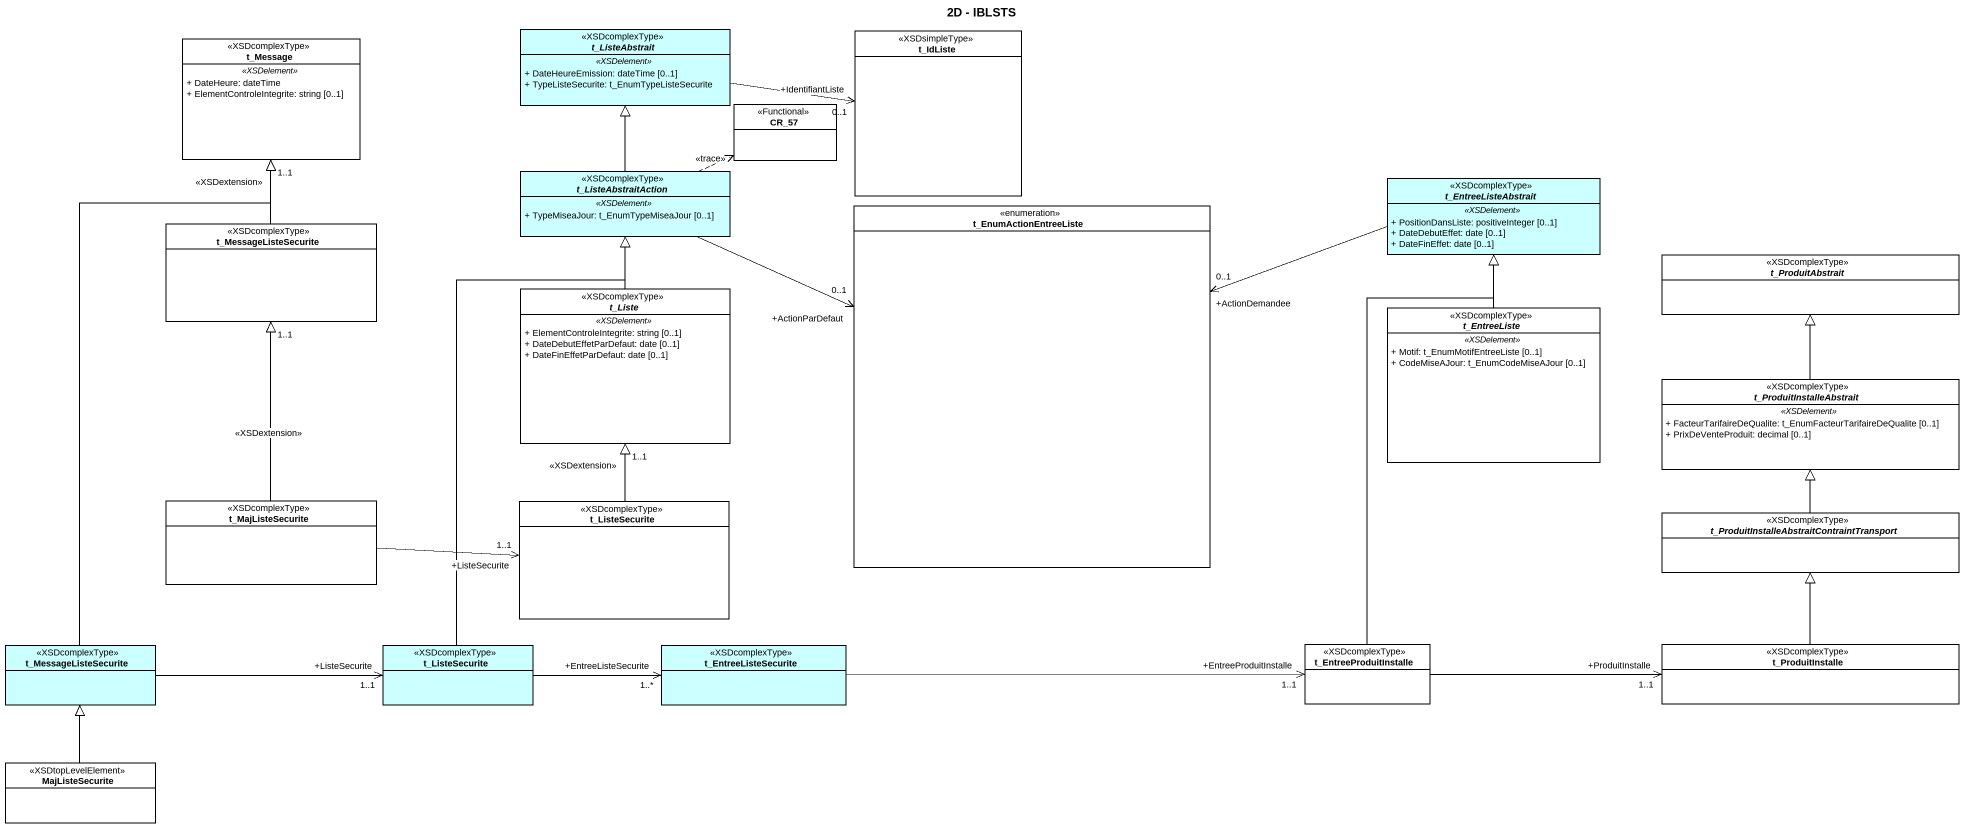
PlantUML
@startuml
title 2D - IBLSTS
hide circle
hide empty members
skinparam classAttributeIconSize 0
class t_Message <<XSDcomplexType>> {
  .. <<XSDelement>> ..
  + DateHeure: dateTime
  + ElementControleIntegrite: string [0..1]
}
abstract class t_ListeAbstrait <<XSDcomplexType>> #CCFFFF {
  .. <<XSDelement>> ..
  + DateHeureEmission: dateTime [0..1]
  + TypeListeSecurite: t_EnumTypeListeSecurite
}
class t_IdListe <<XSDsimpleType>>
class CR_57 <<Functional>>
abstract class t_ListeAbstraitAction <<XSDcomplexType>> #CCFFFF {
  .. <<XSDelement>> ..
  + TypeMiseaJour: t_EnumTypeMiseaJour [0..1]
}
enum t_EnumActionEntreeListe
abstract class t_EntreeListeAbstrait <<XSDcomplexType>> #CCFFFF {
  .. <<XSDelement>> ..
  + PositionDansListe: positiveInteger [0..1]
  + DateDebutEffet: date [0..1]
  + DateFinEffet: date [0..1]
}
class t_MessageListeSecurite <<XSDcomplexType>>
abstract class t_ProduitAbstrait <<XSDcomplexType>>
abstract class t_Liste <<XSDcomplexType>> {
  .. <<XSDelement>> ..
  + ElementControleIntegrite: string [0..1]
  + DateDebutEffetParDefaut: date [0..1]
  + DateFinEffetParDefaut: date [0..1]
}
abstract class t_EntreeListe <<XSDcomplexType>> {
  .. <<XSDelement>> ..
  + Motif: t_EnumMotifEntreeListe [0..1]
  + CodeMiseAJour: t_EnumCodeMiseAJour [0..1]
}
abstract class t_ProduitInstalleAbstrait <<XSDcomplexType>> {
  .. <<XSDelement>> ..
  + FacteurTarifaireDeQualite: t_EnumFacteurTarifaireDeQualite [0..1]
  + PrixDeVenteProduit: decimal [0..1]
}
class t_MajListeSecurite <<XSDcomplexType>>
class t_ListeSecurite <<XSDcomplexType>>
abstract class "t_ProduitInstalleAbstraitContraintTransport" as t_ProduitInstalleAbstraitCon <<XSDcomplexType>>
class "t_MessageListeSecurite" as t_MessageListeSecurite_2 <<XSDcomplexType>> #CCFFFF
class "t_ListeSecurite" as t_ListeSecurite_2 <<XSDcomplexType>> #CCFFFF
class t_EntreeListeSecurite <<XSDcomplexType>> #CCFFFF
class t_EntreeProduitInstalle <<XSDcomplexType>>
class t_ProduitInstalle <<XSDcomplexType>>
class MajListeSecurite <<XSDtopLevelElement>>
t_ListeAbstrait -right-> "+IdentifiantListe\n0..1" t_IdListe
t_ListeAbstraitAction -up-|> t_ListeAbstrait
t_ListeAbstraitAction .right.> CR_57 : <<trace>>
t_ListeAbstraitAction -right-> "+ActionParDefaut\n0..1" t_EnumActionEntreeListe
t_EntreeListeAbstrait -left-> "+ActionDemandee\n0..1" t_EnumActionEntreeListe
t_MessageListeSecurite -up-|> "1..1" t_Message : <<XSDextension>>
t_Liste -up-|> t_ListeAbstraitAction
t_EntreeListe -up-|> t_EntreeListeAbstrait
t_ProduitInstalleAbstrait -up-|> t_ProduitAbstrait
t_MajListeSecurite -up-|> "1..1" t_MessageListeSecurite : <<XSDextension>>
t_MajListeSecurite -right-> "+ListeSecurite\n1..1" t_ListeSecurite
t_ListeSecurite -up-|> "1..1" t_Liste : <<XSDextension>>
t_ProduitInstalleAbstraitCon -up-|> t_ProduitInstalleAbstrait
t_MessageListeSecurite_2 -up-|> t_Message
t_MessageListeSecurite_2 -right-> "+ListeSecurite\n1..1" t_ListeSecurite_2
t_ListeSecurite_2 -up-|> t_ListeAbstraitAction
t_ListeSecurite_2 -right-> "+EntreeListeSecurite\n1..*" t_EntreeListeSecurite
t_EntreeListeSecurite -right-> "+EntreeProduitInstalle\n1..1" t_EntreeProduitInstalle
t_EntreeProduitInstalle -up-|> t_EntreeListeAbstrait
t_EntreeProduitInstalle -right-> "+ProduitInstalle\n1..1" t_ProduitInstalle
t_ProduitInstalle -up-|> t_ProduitInstalleAbstraitCon
MajListeSecurite -up-|> t_MessageListeSecurite_2
@enduml
